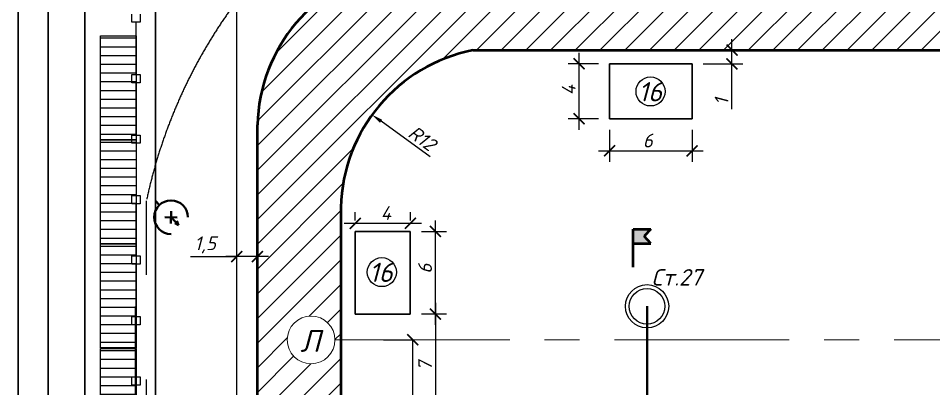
# Model space of a CAD drawing. Header units: millimetres. Extents: x -345369 to 252202, y 74562 to 424723.
# Drawn here: x -176565 to -159929, y 324266 to 331003 of the extents above; entities that cross this region are included whole.
import ezdxf

# ---------------------------------------------------------------- set-up
doc = ezdxf.new("R2010")
doc.units = ezdxf.units.MM
for name, pattern in [('CENTER', [50.8, 31.75, -6.35, 6.35, -6.35]), ('DASHDOT', [1, 0.5, -0.25, 0, -0.25]), ('штриховая', [19.05, 12.7, -6.35])]:
    doc.linetypes.add(name, pattern=pattern)
for name, color, linetype, lineweight in [('S Asys', 1, 'DASHDOT', 13), ('Вода', 160, 'Continuous', 25), ('калоны', 7, 'Continuous', 40), ('Канализация', 2, 'Continuous', 25), ('Основной [&]', 7, 'Continuous', 18), ('Перекрытие', 7, 'Continuous', 20), ('Электр', 1, 'Continuous', 25)]:
    doc.layers.add(name, color=color, linetype=linetype, lineweight=lineweight)
doc.styles.get("Standard").update_dxf_attribs({"font": 'isocpeur.TTF', "oblique": 15})
doc.styles.add('вано размеры', font='isocpeui.ttf', dxfattribs={"height": 250})
doc.dimstyles.new('ARCH1', dxfattribs={"dimtxt": 300, "dimasz": 200, "dimexe": 0, "dimexo": 0, "dimgap": 100, "dimtad": 1, "dimdec": 0, "dimlfac": 2, "dimzin": 13, "dimdsep": 46, "dimtxsty": 'Standard', "dimblk": 'ARCHTICK', "dimcen": 250, "dimdle": 1, "dimse1": 1, "dimclrt": 256, "dimadec": 0, "dimazin": 0, "dimtfac": 1, "dimtdec": 0, "dimtmove": 1, "dimatfit": 3, "dimldrblk": 'ARCHTICK', "dimfxl": 1, "dimtfill": 1, "dimtzin": 13, "dimarcsym": 0})
doc.dimstyles.new('ss400', dxfattribs={"dimtxt": 250, "dimasz": 200, "dimexe": 200, "dimexo": 200, "dimgap": 62.5, "dimtad": 1, "dimdec": 0, "dimlfac": 4, "dimrnd": 10, "dimdsep": 46, "dimtxsty": 'Standard', "dimblk": 'ARCHTICK', "dimcen": 250, "dimdle": 200, "dimadec": 0, "dimazin": 0, "dimtfac": 1, "dimtdec": 0, "dimtmove": 1, "dimatfit": 3, "dimfxl": 1, "dimarcsym": 0})
pattern_1 = [(45, (-275991.16, 217283.7), (-224.5064, 224.5064), [])]

# ---------------------------------------------------------------- blocks, each defined once
blk = doc.blocks.new('_ArchTick')
at = {"color": 0, "linetype": 'ByBlock', "const_width": 0.15}
blk.add_lwpolyline([(-0.5, -0.5), (0.5, 0.5)], dxfattribs=at)
blk = doc.blocks.new('*D476')
at = {"color": 0, "lineweight": -2, "transparency": 16777216}
for p, q in [((-169930, 325154), (-169396, 325154)), ((-169396, 309900), (-169396, 325155))]:
    blk.add_line(p, q, dxfattribs=at)
at = {"layer": 'Defpoints', "color": 0, "transparency": 16777216}
for p in [(-169930, 325154), (-169396, 325154), (-169932, 309901)]:
    blk.add_point(p, dxfattribs=at)
at = {"color": 0, "lineweight": -2, "transparency": 16777216, "xscale": 200, "yscale": 200, "zscale": 200}
for p, rotation in [((-169396, 325154), 90), ((-169396, 309901), 270)]:
    blk.add_blockref('_ArchTick', p, dxfattribs=dict(at, rotation=rotation))
at = {"lineweight": 9, "transparency": 16777216, "insert": (-169676, 317528), "char_height": 300, "attachment_point": 5, "rotation": 90, "bg_fill": 3, "box_fill_scale": 1.1, "bg_fill_color": 256, "bg_fill_true_color": 13158600, "bg_fill_transparency": 0}
blk.add_mtext('62,7', dxfattribs=at)
blk = doc.blocks.new('прожктр')
at = {"color": 1, "lineweight": 40}
for p, q in [((1821.2, 1758.54), (1821.15, 1756.29)), ((1821.17, 1757.41), (1822.62, 1758.79)), ((1821.85, 1758.46), (1822.62, 1758.79)), ((1821.85, 1758.46), (1821.85, 1758.46)), ((1822.26, 1758.07), (1822.62, 1758.79)), ((1822.3, 1757.39), (1820.05, 1757.44)), ((1818.96, 1755.31), (1818.17, 1754.56))]:
    blk.add_line(p, q, dxfattribs=at)
blk.add_arc((1821.17, 1757.41), 3.06, 90, 0, dxfattribs=at)
blk = doc.blocks.new('*D481')
at = {"color": 0, "lineweight": -2, "transparency": 16777216}
blk.add_line((-169078, 328481), (-169972, 329130), dxfattribs=at)
at = {"color": 0, "transparency": 16777216}
blk.add_solid([(-169952, 329157), (-169991, 329103), (-170134, 329247)], dxfattribs=at)
at = {"layer": 'Defpoints', "color": 0, "transparency": 16777216}
for p in [(-170134, 329247), (-167709, 327488)]:
    blk.add_point(p, dxfattribs=at)
at = {"color": 0, "lineweight": 9, "transparency": 16777216, "insert": (-169227, 328821), "char_height": 250, "attachment_point": 5, "rotation": 324.0331}
blk.add_mtext('R12', dxfattribs=at)
blk = doc.blocks.new('*D708')
at = {"color": 0, "lineweight": -2, "transparency": 16777216}
for p, q in [((-170440, 327325), (-170440, 327474)), ((-169440, 327325), (-169440, 327474)), ((-170640, 327274), (-169240, 327274))]:
    blk.add_line(p, q, dxfattribs=at)
at = {"layer": 'Defpoints', "color": 0, "transparency": 16777216}
for p in [(-169440, 327274), (-170440, 327125), (-169440, 327125)]:
    blk.add_point(p, dxfattribs=at)
at = {"color": 0, "lineweight": -2, "transparency": 16777216, "xscale": 200, "yscale": 200, "zscale": 200, "rotation": 180}
blk.add_blockref('_ArchTick', (-170440, 327274), dxfattribs=at)
at = {"color": 0, "lineweight": -2, "transparency": 16777216, "xscale": 200, "yscale": 200, "zscale": 200}
blk.add_blockref('_ArchTick', (-169440, 327274), dxfattribs=at)
at = {"color": 0, "lineweight": 9, "transparency": 16777216, "insert": (-169885, 327461), "char_height": 250, "attachment_point": 5}
blk.add_mtext('4', dxfattribs=at)
blk = doc.blocks.new('*D709')
at = {"color": 0, "lineweight": -2, "transparency": 16777216}
for p, q in [((-168985, 325425), (-168985, 327325)), ((-169240, 327125), (-168785, 327125)), ((-169240, 325625), (-168785, 325625))]:
    blk.add_line(p, q, dxfattribs=at)
at = {"layer": 'Defpoints', "color": 0, "transparency": 16777216}
for p in [(-169440, 327125), (-168985, 327125), (-169440, 325625)]:
    blk.add_point(p, dxfattribs=at)
at = {"color": 0, "lineweight": -2, "transparency": 16777216, "xscale": 200, "yscale": 200, "zscale": 200}
for p, rotation in [((-168985, 327125), 90), ((-168985, 325625), 270)]:
    blk.add_blockref('_ArchTick', p, dxfattribs=dict(at, rotation=rotation))
at = {"color": 0, "lineweight": 9, "transparency": 16777216, "insert": (-169172, 326448), "char_height": 250, "attachment_point": 5, "rotation": 90}
blk.add_mtext('6', dxfattribs=at)
blk = doc.blocks.new('*D710')
at = {"color": 0, "lineweight": -2, "transparency": 16777216}
for p, q in [((-168985, 325825), (-168985, 323672)), ((-169240, 325625), (-168785, 325625)), ((-169060, 323872), (-169185, 323872))]:
    blk.add_line(p, q, dxfattribs=at)
at = {"layer": 'Defpoints', "color": 0, "transparency": 16777216}
for p in [(-169440, 325625), (-168985, 323872), (-168860, 323872)]:
    blk.add_point(p, dxfattribs=at)
at = {"color": 0, "lineweight": -2, "transparency": 16777216, "xscale": 200, "yscale": 200, "zscale": 200}
for p, rotation in [((-168985, 325625), 90), ((-168985, 323872), 270)]:
    blk.add_blockref('_ArchTick', p, dxfattribs=dict(at, rotation=rotation))
at = {"color": 0, "lineweight": 9, "transparency": 16777216, "insert": (-169172, 324677), "char_height": 250, "attachment_point": 5, "rotation": 90}
blk.add_mtext('7', dxfattribs=at)
blk = doc.blocks.new('*D712')
at = {"color": 0, "lineweight": -2, "transparency": 16777216}
for p, q in [((-165819, 328974), (-165819, 328392)), ((-164319, 328974), (-164319, 328392)), ((-166019, 328592), (-164119, 328592))]:
    blk.add_line(p, q, dxfattribs=at)
at = {"layer": 'Defpoints', "color": 0, "transparency": 16777216}
for p in [(-165819, 329174), (-164319, 329174), (-164319, 328592)]:
    blk.add_point(p, dxfattribs=at)
at = {"color": 0, "lineweight": -2, "transparency": 16777216, "xscale": 200, "yscale": 200, "zscale": 200, "rotation": 180}
blk.add_blockref('_ArchTick', (-165819, 328592), dxfattribs=at)
at = {"color": 0, "lineweight": -2, "transparency": 16777216, "xscale": 200, "yscale": 200, "zscale": 200}
blk.add_blockref('_ArchTick', (-164319, 328592), dxfattribs=at)
at = {"color": 0, "lineweight": 9, "transparency": 16777216, "insert": (-165125, 328780), "char_height": 250, "attachment_point": 5}
blk.add_mtext('6', dxfattribs=at)
blk = doc.blocks.new('*D713')
at = {"color": 0, "lineweight": -2, "transparency": 16777216}
for p, q in [((-166374, 328974), (-166374, 330374)), ((-166019, 330174), (-166574, 330174)), ((-166019, 329174), (-166574, 329174))]:
    blk.add_line(p, q, dxfattribs=at)
at = {"layer": 'Defpoints', "color": 0, "transparency": 16777216}
for p in [(-166374, 330174), (-165819, 330174), (-165819, 329174)]:
    blk.add_point(p, dxfattribs=at)
at = {"color": 0, "lineweight": -2, "transparency": 16777216, "xscale": 200, "yscale": 200, "zscale": 200}
for p, rotation in [((-166374, 330174), 90), ((-166374, 329174), 270)]:
    blk.add_blockref('_ArchTick', p, dxfattribs=dict(at, rotation=rotation))
at = {"color": 0, "lineweight": 9, "transparency": 16777216, "insert": (-166562, 329697), "char_height": 250, "attachment_point": 5, "rotation": 90}
blk.add_mtext('4', dxfattribs=at)
blk = doc.blocks.new('*D714')
at = {"color": 0, "lineweight": -2, "transparency": 16777216}
for p, q in [((-163595, 329974), (-163595, 330624)), ((-164119, 330424), (-163395, 330424)), ((-164119, 330174), (-163395, 330174)), ((-163595, 329352), (-163595, 330174))]:
    blk.add_line(p, q, dxfattribs=at)
at = {"layer": 'Defpoints', "color": 0, "transparency": 16777216}
for p in [(-164319, 330424), (-163595, 330424), (-164319, 330174)]:
    blk.add_point(p, dxfattribs=at)
at = {"color": 0, "lineweight": -2, "transparency": 16777216, "xscale": 200, "yscale": 200, "zscale": 200}
for p, rotation in [((-163595, 330424), 90), ((-163595, 330174), 270)]:
    blk.add_blockref('_ArchTick', p, dxfattribs=dict(at, rotation=rotation))
at = {"color": 0, "lineweight": 9, "transparency": 16777216, "insert": (-163783, 329485), "char_height": 250, "attachment_point": 5, "rotation": 90}
blk.add_mtext('1', dxfattribs=at)
blk = doc.blocks.new('*D776')
at = {"color": 0, "lineweight": -2, "transparency": 16777216}
for p, q in [((-172596, 326850), (-172596, 326869)), ((-172220, 326850), (-172220, 326869)), ((-173433, 326669), (-172596, 326669)), ((-172020, 326669), (-172796, 326669))]:
    blk.add_line(p, q, dxfattribs=at)
at = {"layer": 'Defpoints', "color": 0, "transparency": 16777216}
for p in [(-172596, 326669), (-172596, 326650), (-172220, 326650)]:
    blk.add_point(p, dxfattribs=at)
at = {"color": 0, "lineweight": -2, "transparency": 16777216, "xscale": 200, "yscale": 200, "zscale": 200, "rotation": 180}
blk.add_blockref('_ArchTick', (-172596, 326669), dxfattribs=at)
at = {"color": 0, "lineweight": -2, "transparency": 16777216, "xscale": 200, "yscale": 200, "zscale": 200}
blk.add_blockref('_ArchTick', (-172220, 326669), dxfattribs=at)
at = {"color": 0, "lineweight": 9, "transparency": 16777216, "insert": (-173168, 326882), "char_height": 250, "attachment_point": 5}
blk.add_mtext('1,5', dxfattribs=at)

msp = doc.modelspace()

# ---------------------------------------------------------------- hatches: boundary and pattern name
at = {"lineweight": 25}
h = msp.add_hatch(dxfattribs=at)
h.set_pattern_fill('ANSI31', color=0, scale=50, angle=135)
h.set_pattern_definition([(180, (-292316.76, -695991.65), (-6e-14, -158.75), [])])
h.paths.add_polyline_path([(-175068.652429, 328792.38168), (-174423.863481, 328792.38168), (-174423.863481, 330684.333369), (-175068.652429, 330684.333369)])
h = msp.add_hatch(dxfattribs=at)
h.set_pattern_fill('ANSI31', color=0, scale=50, angle=135)
h.set_pattern_definition([(180, (-292316.76, -697883.6), (-6e-14, -158.75), [])])
h.paths.add_polyline_path([(-175068.652429, 326900.429991), (-174423.863481, 326900.429991), (-174423.863481, 328792.38168), (-175068.652429, 328792.38168)])
h = msp.add_hatch(dxfattribs=at)
h.set_pattern_fill('ANSI31', color=0, scale=50, angle=135)
h.set_pattern_definition([(180, (-292316.76, -699775.55), (-6e-14, -158.75), [])])
h.paths.add_polyline_path([(-175068.652429, 325008.478302), (-174423.863481, 325008.478302), (-174423.863481, 326900.429991), (-175068.652429, 326900.429991)])
h = msp.add_hatch(dxfattribs=at)
h.set_pattern_fill('ANSI31', color=0, scale=50, angle=135)
h.set_pattern_definition([(180, (-292316.76, -701676.68), (-6e-14, -158.75), [])])
h.paths.add_polyline_path([(-175068.652429, 323107.35194), (-174423.863481, 323107.35194), (-174423.863481, 324999.303629), (-175068.652429, 324999.303629)])
at = {"layer": 'калоны', "lineweight": 50, "ltscale": 20}
h = msp.add_hatch(color=7, dxfattribs=at)
h.set_gradient(color1=(51, 51, 51), color2=(51, 51, 51), tint=1, name='INVSPHERICAL')
h.paths.add_polyline_path([(-165192.926391, 327039.415473), (-165068.6466, 327169.224907), (-165388.6466, 327169.224907), (-165388.6466, 326909.606039), (-165068.6466, 326909.606039)])

# ---------------------------------------------------------------- linework, layer by layer
at = {"color": 1, "lineweight": 30}
msp.add_line((-174073.681906, 335183.240138), (-174073.681906, 321154.830668), dxfattribs=at)
at = {"color": 5}
msp.add_line((-172595.931568, 316647.243172), (-172595.931568, 332300.207015), dxfattribs=at)
for p, q in [((-174498.863481, 330929.755449), (-174498.863481, 331079.755449)), ((-174348.863481, 331079.755449), (-174348.863481, 330929.755449)), ((-174423.863481, 330929.755449), (-174498.863481, 330929.755449)), ((-174423.863481, 329979.755449), (-174423.863481, 330929.755449)), ((-174348.863481, 330929.755449), (-174423.863481, 330929.755449)), ((-174498.863481, 329829.755449), (-174498.863481, 329979.755449)), ((-174498.863481, 329979.755449), (-174348.863481, 329979.755449)), ((-174423.863481, 329922.949854), (-174423.663187, 329922.949886)), ((-174348.863481, 329979.755449), (-174348.863481, 329829.755449)), ((-174423.863481, 329829.755449), (-174498.863481, 329829.755449)), ((-174423.863481, 328879.755449), (-174423.863481, 329829.755449)), ((-174348.863481, 329829.755449), (-174423.863481, 329829.755449)), ((-174498.863481, 328729.755449), (-174498.863481, 328879.755449)), ((-174498.863481, 328879.755449), (-174348.863481, 328879.755449)), ((-174423.863481, 328729.755449), (-174498.863481, 328729.755449)), ((-174348.863481, 328729.755449), (-174423.863481, 328729.755449)), ((-174423.863481, 328729.755449), (-174423.863481, 327779.755449)), ((-174348.863481, 328879.755449), (-174348.863481, 328729.755449)), ((-174498.863481, 327629.755449), (-174498.863481, 327779.755449)), ((-174498.863481, 327779.755449), (-174348.863481, 327779.755449)), ((-174348.863481, 327779.755449), (-174348.863481, 327629.755449)), ((-174423.863481, 327629.755449), (-174498.863481, 327629.755449)), ((-174423.863481, 326679.755449), (-174423.863481, 327629.755449)), ((-174348.863481, 327629.755449), (-174423.863481, 327629.755449)), ((-174498.863481, 326529.755449), (-174498.863481, 326679.755449)), ((-174498.863481, 326679.755449), (-174348.863481, 326679.755449)), ((-174423.863481, 326622.949854), (-174423.663187, 326622.949886)), ((-174348.863481, 326679.755449), (-174348.863481, 326529.755449)), ((-174423.863481, 326529.755449), (-174498.863481, 326529.755449)), ((-174423.863481, 325579.755449), (-174423.863481, 326529.755449)), ((-174348.863481, 326529.755449), (-174423.863481, 326529.755449)), ((-174423.863481, 316827.083039), (-174436.754671, 325762.883708)), ((-174498.863481, 325429.755449), (-174498.863481, 325579.755449)), ((-174498.863481, 325579.755449), (-174348.863481, 325579.755449)), ((-174348.863481, 325579.755449), (-174348.863481, 325429.755449)), ((-174423.863481, 325429.755449), (-174498.863481, 325429.755449)), ((-174423.863481, 325522.949854), (-174423.663187, 325522.949886)), ((-174423.863481, 324479.755449), (-174423.863481, 325429.755449)), ((-174348.863481, 325429.755449), (-174423.863481, 325429.755449)), ((-174498.863481, 324329.755449), (-174498.863481, 324479.755449)), ((-174498.863481, 324479.755449), (-174348.863481, 324479.755449)), ((-174423.863481, 324422.949854), (-174423.663187, 324422.949886)), ((-174348.863481, 324479.755449), (-174348.863481, 324329.755449)), ((-174423.863481, 324329.755449), (-174498.863481, 324329.755449)), ((-174348.863481, 324329.755449), (-174423.863481, 324329.755449))]:
    msp.add_line(p, q)
at = {"lineweight": 30}
for p, q in [((-165819.456432, 330174.207015), (-164319.456432, 330174.207015)), ((-165819.456432, 329174.207015), (-165819.456432, 330174.207015)), ((-164319.456432, 330174.207015), (-164319.456432, 329174.207015)), ((-164319.456432, 329174.207015), (-165819.456432, 329174.207015)), ((-170440.144883, 325624.543479), (-170440.144883, 327124.543479)), ((-170440.144883, 327124.543479), (-169440.144883, 327124.543479)), ((-169440.144883, 327124.543479), (-169440.144883, 325624.543479)), ((-169440.144883, 325624.543479), (-170440.144883, 325624.543479))]:
    msp.add_line(p, q, dxfattribs=at)
at = {"lineweight": 50}
for p, q in [((-172219.901932, 317404.621653), (-172219.901932, 329062.207015)), ((-170703.809546, 327562.207015), (-170703.792985, 307070.396112))]:
    msp.add_line(p, q, dxfattribs=at)
at = {"linetype": 'штриховая', "ltscale": 300}
msp.add_line((-174236.501982, 314908.338302), (-174236.501982, 327682.58717), dxfattribs=at)
at = {"lineweight": 40}
msp.add_line((-165138.679105, 325764.667134), (-165138.451546, 313500.228526), dxfattribs=at)
at = {"color": 0, "lineweight": 25, "elevation": 0}
for points in [[(-175068.652429, 328792.38168), (-175068.652429, 330684.333369), (-174423.863481, 330684.333369), (-174423.863481, 328792.38168)], [(-175068.652429, 326900.429991), (-175068.652429, 328792.38168), (-174423.863481, 328792.38168), (-174423.863481, 326900.429991)], [(-175068.652429, 325008.478302), (-175068.652429, 326900.429991), (-174423.863481, 326900.429991), (-174423.863481, 325008.478302)], [(-175068.652429, 323107.35194), (-175068.652429, 324999.303629), (-174423.863481, 324999.303629), (-174423.863481, 323107.35194)]]:
    msp.add_lwpolyline(points, close=True, dxfattribs=at)
for centre in [(-165074.539942, 329672.260902), (-169957.844799, 326386.463703)]:
    msp.add_circle(centre, 264)
at = {"color": 7}
for radius in [393.842894, 324.153596]:
    msp.add_circle((-165138.679105, 325764.667134), radius, dxfattribs=at)
at = {"color": 0, "linetype": 'ByBlock', "lineweight": 9}
msp.add_circle((-171243.537406, 325154.011037), 434.216147, dxfattribs=at)
at = {"linetype": 'штриховая', "ltscale": 300}
msp.add_arc((-165136.754672, 325763.056265), 9300, 38.7946241237, 168.0884653358, dxfattribs=at)
at = {"lineweight": 50}
for centre in [(-169225.030781, 328987.60069), (-167708.938395, 327487.60069)]:
    msp.add_arc(centre, 2995.800279, 101.4087374348, 178.572979138, dxfattribs=at)
at = {"layer": 'S Asys', "color": 0, "linetype": 'CENTER', "lineweight": 9, "ltscale": 100}
msp.add_line((-170809.322717, 325152.885771), (-159362.817101, 325152.621724), dxfattribs=at)
at = {"layer": 'Вода', "lineweight": 30}
msp.add_line((-176021.4286, 335741.506726), (-176021.4286, 316386.746417), dxfattribs=at)
at = {"layer": 'калоны', "color": 7, "lineweight": 50, "ltscale": 20}
for p, q in [((-165388.6466, 327169.224907), (-165068.6466, 327169.224907)), ((-165388.6466, 326476.65984), (-165388.6466, 327169.224907)), ((-165068.6466, 327169.224907), (-165192.926391, 327039.415473)), ((-165388.6466, 326909.606039), (-165068.6466, 326909.606039)), ((-165068.6466, 326909.606039), (-165192.926391, 327039.415473))]:
    msp.add_line(p, q, dxfattribs=at)
at = {"layer": 'Канализация', "color": 3, "lineweight": 30}
msp.add_line((-176564.554905, 335741.506726), (-176564.554905, 318323.515412), dxfattribs=at)
at = {"layer": 'Основной [&]', "lineweight": 50}
msp.add_line((-168301.528141, 330424.207015), (-137993.693775, 330424.207015), dxfattribs=at)
at = {"layer": 'Электр', "lineweight": 30}
msp.add_line((-175355.32928, 335741.506726), (-175355.32928, 297088.406017), dxfattribs=at)
at = {"layer": 'Электр'}
msp.add_line((-175355.32928, 325991.512015), (-175355.32928, 324271.560137), dxfattribs=at)

# ---------------------------------------------------------------- block references
at = {"color": 0, "lineweight": -2, "xscale": 100, "yscale": 100, "zscale": 100, "rotation": 270}
msp.add_blockref('прожктр', (-349529.901705, 509502.286716), dxfattribs=at)

# ---------------------------------------------------------------- texts
at = {"color": 0, "lineweight": 25, "char_height": 350, "width": 282.22132822, "attachment_point": 1}
for insert in [(-165295.941032, 329842.199721), (-170190.380077, 326557.534726)]:
    msp.add_mtext('16', dxfattribs=dict(at, insert=insert))
at = {"color": 7, "lineweight": 25, "insert": (-165057.386095, 326441.163625), "char_height": 300, "width": 4550.24356133, "attachment_point": 1, "style": 'вано размеры'}
msp.add_mtext('Ст.27', dxfattribs=at)
at = {"layer": 'Перекрытие', "oblique": 15}
msp.add_text('Л', height=400, dxfattribs=at).set_placement((-171441.247517, 324935.417344))

# ---------------------------------------------------------------- dimensions: what is measured, and where the dimension line sits
at = {"lineweight": 9}
for base, p1, p2, text, picture, middle in [((-163595.215352, 330424.207015), (-164319.456432, 330174.207015), (-164319.456432, 330424.207015), '1', '*D714', (-163595.215352, 329485.227103)), ((-166374.293514, 330174.207015), (-165819.456432, 329174.207015), (-165819.456432, 330174.207015), '4', '*D713', (-166374.293514, 329697.095667)), ((-168984.767056, 327124.543479), (-169440.144883, 325624.543479), (-169440.144883, 327124.543479), '6', '*D709', (-168984.767056, 326448.189377))]:
    dim = msp.add_linear_dim(base=base, p1=p1, p2=p2, angle=90, text=text, dimstyle='ss400', dxfattribs=at)
    dim.commit()
    dim.dimension.update_dxf_attribs({"geometry": picture, "text_midpoint": middle, "dimtype": 160})
dim = msp.add_radius_dim(center=(-167708.938395, 327487.60069), mpoint=(-170133.607167, 329247.08944), text='R12', dimstyle='ss400', override={"dimsah": 1}, dxfattribs=at)
dim.commit()
dim.dimension.update_dxf_attribs({"geometry": '*D481', "text_midpoint": (-169337.610734, 328669.465483), "dimtype": 164})
for base, p1, p2, text, picture, middle in [((-164319.456432, 328592.353029), (-165819.456432, 329174.207015), (-164319.456432, 329174.207015), '6', '*D712', (-165124.84377, 328592.353029)), ((-169440.144883, 327273.50503), (-170440.144883, 327124.543479), (-169440.144883, 327124.543479), '4', '*D708', (-169884.943852, 327273.50503)), ((-172595.931568, 326669.157922), (-172219.901932, 326650.406737), (-172595.931568, 326650.406737), '1,5', '*D776', (-173168.473316, 326669.157922))]:
    dim = msp.add_linear_dim(base=base, p1=p1, p2=p2, text=text, dimstyle='ss400', dxfattribs=at)
    dim.commit()
    dim.dimension.update_dxf_attribs({"geometry": picture, "text_midpoint": middle, "dimtype": 160})

# ---------------------------------------------------------------- next in the draw order: dimensions: what is measured, and where the dimension line sits
dim = msp.add_linear_dim(base=(-169395.908525, 325153.852764), p1=(-169931.790536, 309901.327163), p2=(-169930.013672, 325153.852764), angle=90, text='62,7', dimstyle='ARCH1', dxfattribs=at)
dim.commit()
dim.dimension.update_dxf_attribs({"geometry": '*D476', "text_midpoint": (-169675.908525, 317527.589963)})

# ---------------------------------------------------------------- next in the draw order: hatches: boundary and pattern name
h = msp.add_hatch()
h.set_pattern_fill('ANSI31', color=256, scale=100)
h.set_pattern_definition(pattern_1)
h.paths.add_polyline_path([(-142506.42232, 304155.508429), (-158620.170139, 304155.508429, 0.0497521334), (-157543.838649, 302655.508429), (-143582.75381, 302655.508429, 0.0497521334)])
h.paths.add_polyline_path([(-133743.352686, 313817.223561), (-132743.352686, 314583.264363), (-132743.352686, 317583.264363), (-133743.352686, 318349.305164), (-133743.352686, 320188.299192), (-132743.352686, 320954.339994), (-132743.352686, 322454.339994), (-135405.345629, 322454.339994, -0.1162930115), (-135363.864354, 322278.403882, -0.79164429), (-136110.068866, 322102.467771), (-136110.068866, 319268.741637), (-137184.511957, 319268.741637), (-137184.511957, 316283.011202), (-136151.550142, 316283.011202, -1), (-135363.864354, 316283.011202, -0.4142135624), (-135757.707248, 315889.168308), (-135757.707248, 313826.318301), (-135591.41237, 313826.318301), (-135591.41237, 307017.508429, -0.0029574866), (-135592.238144, 306982.838448, 0.0501743726), (-133743.352686, 307201.745881)])
h.paths.add_polyline_path([(-133743.352686, 324720.380795), (-133743.352686, 331358.499835, 0.0537078485), (-135723.521938, 331576.977639), (-157066.332959, 331631.953316, 0.0221375216), (-157888.364863, 331589.791644, 0.0117613406), (-158170.391098, 331924.207015), (-169817.620527, 331924.207015, 0.3500198698), (-172219.901932, 329062.207015), (-172219.901932, 317404.621653), (-172219.901932, 316427.690677), (-170703.800547, 316427.690677), (-170703.807599, 325152.883337), (-170809.322717, 325152.885771, -0.9987050932), (-171677.753554, 325154.011037, -1.0012965857), (-170809.322717, 325152.885771), (-170703.807599, 325152.883337), (-170703.809546, 327562.207015, -0.3500198698), (-168301.528141, 330424.207015), (-137993.693775, 330424.207015, -0.3500198698), (-135591.41237, 327562.207015), (-135591.41237, 324401.336016), (-136110.068866, 324401.336016), (-136110.068866, 322454.339994, -0.6184180446), (-135405.345629, 322454.339994), (-132743.352686, 322454.339994), (-132743.352686, 323954.339994)])
h.paths.add_polyline_path([(-170703.800547, 316427.690677), (-172219.901932, 316427.690677), (-172219.901932, 316268.244922), (-170703.80042, 316269.461387)])
h.paths.add_polyline_path([(-170703.80042, 316269.461387), (-172219.901932, 316268.244922), (-172219.901932, 316154.086054), (-170703.800326, 316154.086054)])
h.paths.add_polyline_path([(-170703.800326, 316154.086054), (-172219.901932, 316154.086054), (-172219.901932, 316037.531373), (-170703.800232, 316037.531373)])
h.paths.add_polyline_path([(-170703.800232, 316037.531373), (-172219.901932, 316037.531373), (-172219.901932, 313003.617413), (-170703.79778, 313003.617413)])
h.paths.add_polyline_path([(-170703.79778, 313003.617413), (-172219.901932, 313003.617413), (-172219.901932, 312369.965376), (-170703.797268, 312369.965376)])
h.paths.add_polyline_path([(-170703.797268, 312369.965376), (-172219.901932, 312369.965376), (-172219.901932, 310800.751146, 0.0239190377), (-171611.931368, 310151.759859, -0.7116808819), (-170889.277616, 309901.454146), (-170703.795273, 309901.439335)])
h.paths.add_polyline_path([(-135801.186965, 316464.507693), (-134632.777874, 316464.507693), (-134632.777874, 317184.507693), (-135801.186965, 317184.507693)], flags=25)
h.paths.add_polyline_path([(-138049.978022, 316464.72317), (-136843.614386, 316464.72317), (-136843.614386, 317184.72317), (-138049.978022, 317184.72317)], flags=25)
h.paths.add_polyline_path([(-171637.729481, 322664.256404), (-170862.729481, 322664.256404), (-170703.101234, 323259.997132), (-171478.101234, 323259.997132)], flags=24)
h.paths.add_polyline_path([(-171125.831392, 320975.992863), (-171125.831392, 321800.992863), (-171721.57212, 321960.62111), (-171721.57212, 321135.62111)], flags=24)
h.paths.add_polyline_path([(-147328.342988, 330672.57077), (-147328.342988, 331497.57077), (-147924.083716, 331657.199017), (-147924.083716, 330832.199017)], flags=24)
h.paths.add_polyline_path([(-137025.344311, 330102.28139), (-136340.310081, 331025.984862), (-136723.733528, 331509.07352), (-137408.767759, 330585.370049)], flags=24)
h.paths.add_polyline_path([(-152296.062474, 331273.905016), (-151578.562474, 331273.905016), (-151355.082928, 332107.942035), (-152072.582928, 332107.942035)], flags=9)
h.paths.add_polyline_path([(-135801.186965, 322459.900373), (-134657.096056, 322459.900373), (-134657.096056, 323179.900373), (-135801.186965, 323179.900373)], flags=25)
h.paths.add_polyline_path([(-170973.804771, 313819.688725), (-170023.804771, 313819.688725), (-169864.176524, 314415.429454), (-170814.176524, 314415.429454)], flags=9)
h.paths.add_polyline_path([(-171607.878278, 312203.982339), (-170832.878278, 312203.982339), (-170673.250031, 312799.723067), (-171448.250031, 312799.723067)], flags=9)
h = msp.add_hatch()
h.set_pattern_fill('ANSI31', color=256, scale=100)
h.set_pattern_definition(pattern_1)
h.paths.add_polyline_path([(-132743.352686, 323954.339994), (-133743.352686, 324720.380795), (-133743.352686, 331358.499835, 0.0537078485), (-135723.521938, 331576.977639), (-157066.332959, 331631.953316, 0.0221375216), (-157888.364863, 331589.791644, 0.0117613406), (-158170.391098, 331924.207015), (-169817.620527, 331924.207015, 0.3500198698), (-172219.901932, 329062.207015), (-172219.901932, 317404.621653), (-172219.901932, 316427.690677), (-170703.800547, 316427.690677), (-170703.807599, 325152.883337), (-170809.322717, 325152.885771, -0.9987050932), (-171677.753554, 325154.011037, -1.0012965857), (-170809.322717, 325152.885771), (-170703.807599, 325152.883337), (-170703.809546, 327562.207015, -0.3500198698), (-168301.528141, 330424.207015), (-137993.693775, 330424.207015, -0.3500198698), (-135591.41237, 327562.207015), (-135591.41237, 324401.336016), (-137159.511957, 324401.336016), (-137184.511957, 324401.336016), (-137184.511957, 322278.61936), (-136151.550083, 322278.61936, -0.7914218161), (-135405.345629, 322454.339994), (-132743.352686, 322454.339994)])
h.paths.add_polyline_path([(-132743.352686, 320954.339994), (-132743.352686, 322454.339994), (-135405.345629, 322454.339994, -0.1162930115), (-135363.864354, 322278.403882, -0.8689317029), (-136136.205385, 322169.539815), (-137184.511957, 321873.914977), (-137184.511957, 316283.011202), (-136151.550142, 316283.011202, -1), (-135363.864354, 316283.011202, -0.4142135624), (-135757.707248, 315889.168308), (-135757.707248, 313826.318301), (-135591.41237, 313826.318301), (-135591.41237, 307017.508429, -0.0029574866), (-135592.238144, 306982.838448, 0.0501743726), (-133743.352686, 307201.745881), (-133743.352686, 313817.223561), (-132743.352686, 314583.264363), (-132743.352686, 317583.264363), (-133743.352686, 318349.305164), (-133743.352686, 320188.299192)])
h.paths.add_polyline_path([(-136136.205385, 322169.539815, -0.0702675152), (-136151.550083, 322278.61936), (-137184.511957, 322278.61936), (-137184.511957, 321873.914977)], flags=17)
h.paths.add_polyline_path([(-171637.729481, 322664.256404), (-170862.729481, 322664.256404), (-170703.101234, 323259.997132), (-171478.101234, 323259.997132)], flags=24)
h.paths.add_polyline_path([(-171125.831392, 320975.992863), (-171125.831392, 321800.992863), (-171721.57212, 321960.62111), (-171721.57212, 321135.62111)], flags=24)
h.paths.add_polyline_path([(-147328.342988, 330672.57077), (-147328.342988, 331497.57077), (-147924.083716, 331657.199017), (-147924.083716, 330832.199017)], flags=24)
h.paths.add_polyline_path([(-137025.344311, 330102.28139), (-136340.310081, 331025.984862), (-136723.733528, 331509.07352), (-137408.767759, 330585.370049)], flags=24)
h.paths.add_polyline_path([(-152296.062474, 331273.905016), (-151578.562474, 331273.905016), (-151355.082928, 332107.942035), (-152072.582928, 332107.942035)], flags=9)
h.paths.add_polyline_path([(-135801.186965, 322459.900373), (-134657.096056, 322459.900373), (-134657.096056, 323179.900373), (-135801.186965, 323179.900373)], flags=25)
h.paths.add_polyline_path([(-138049.978022, 322460.115851), (-137050.887113, 322460.115851), (-137050.887113, 323180.115851), (-138049.978022, 323180.115851)], flags=25)
h.paths.add_polyline_path([(-135923.702786, 314264.00398), (-134973.702786, 314264.00398), (-134814.074539, 314859.744708), (-135764.074539, 314859.744708)], flags=25)
h.paths.add_polyline_path([(-135801.186965, 316464.507693), (-134632.777874, 316464.507693), (-134632.777874, 317184.507693), (-135801.186965, 317184.507693)], flags=25)
h.paths.add_polyline_path([(-138049.978022, 316464.72317), (-136843.614386, 316464.72317), (-136843.614386, 317184.72317), (-138049.978022, 317184.72317)], flags=25)

# ---------------------------------------------------------------- next in the draw order: dimensions: what is measured, and where the dimension line sits
dim = msp.add_linear_dim(base=(-168984.767056, 323871.741609), p1=(-169440.144883, 325624.543479), p2=(-168859.529616, 323871.741609), angle=90, text='7', dimstyle='ss400', dxfattribs=at)
dim.commit()
dim.dimension.update_dxf_attribs({"geometry": '*D710', "text_midpoint": (-168984.767056, 324677.279227), "dimtype": 160})

doc.saveas('drawing.dxf')
